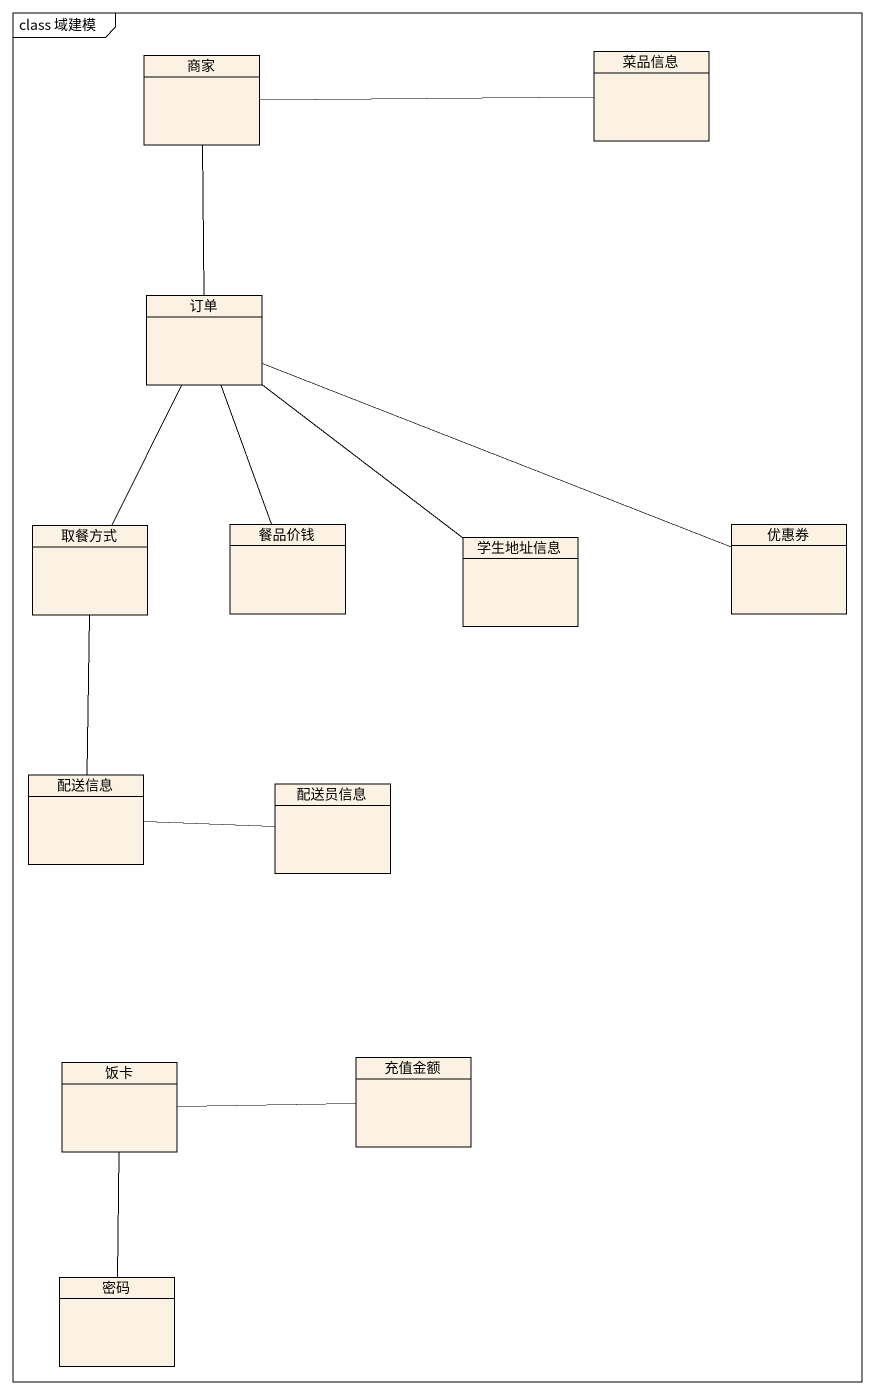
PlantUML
@startuml
mainframe class 域建模
hide circle
hide empty members
class 商家
class 菜品信息
class 订单
class 取餐方式
class 餐品价钱
class 学生地址信息
class 优惠券
class 配送信息
class 配送员信息
class 饭卡
class 充值金额
class 密码
商家 -right- 菜品信息
商家 -- 订单
订单 -- 餐品价钱
订单 -- 学生地址信息
订单 -right- 优惠券
取餐方式 -up- 订单
取餐方式 -- 配送信息
配送员信息 -left- 配送信息
饭卡 -right- 充值金额
饭卡 -- 密码
@enduml
